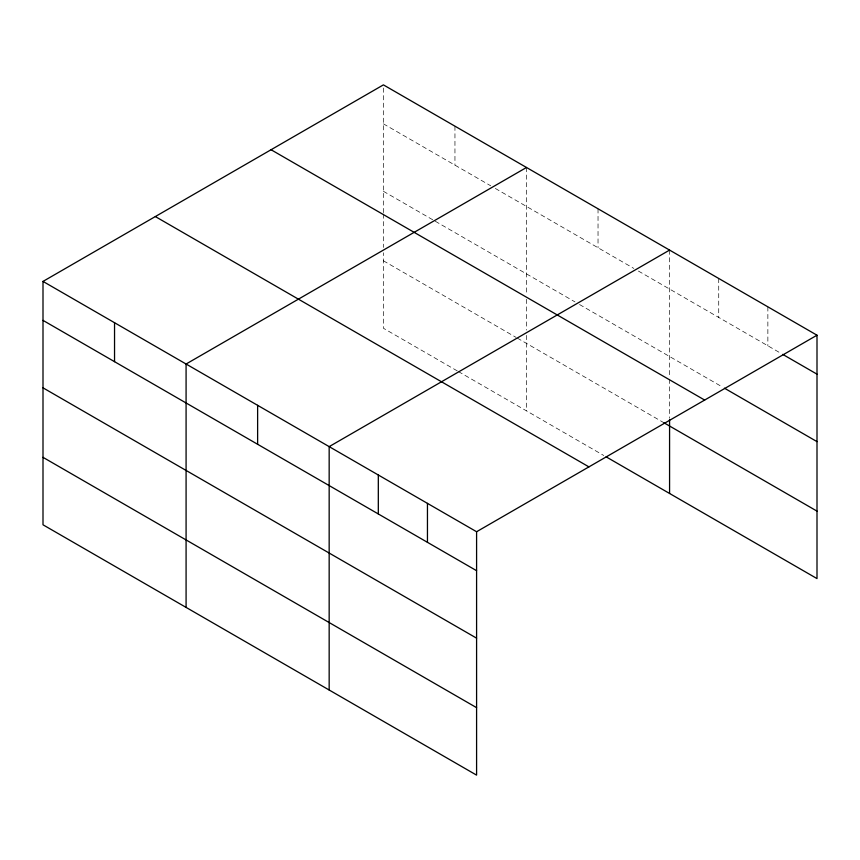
<?xml version="1.0" encoding="UTF-8"?>
<svg xmlns="http://www.w3.org/2000/svg" width="860" height="860" viewBox="0 0 860 860"><rect width="100%" height="100%" fill="white"/><g stroke="black" fill="none" stroke-linecap="round" stroke-linejoin="round"><path stroke-width="0.64" stroke-dasharray="4.3 3.22" d="M383.41 212.678L383.41 84.871M383.41 123.84L490.727 185.792M495.338 188.458L633.809 268.406M638.421 271.061L781.579 353.718M383.41 191.296L434.182 220.611M435.332 221.278L574.964 301.881M579.575 304.548L722.153 386.86M383.41 260.795L516.107 337.41M517.269 338.077L663.812 422.69M457.262 370.896L383.41 328.262L383.41 252.775M458.412 371.563L603.806 455.51M767.862 306.837L767.862 345.795M718.724 278.468L718.724 317.426M669.574 250.099L669.574 377.895M669.574 379.238L669.574 418.003M598.033 208.786L598.033 247.744M526.492 167.485L526.492 293.959M526.492 299.302L526.492 330.046M526.492 335.389L526.492 410.865M454.951 126.183L454.951 165.142M383.41 214.022L383.41 247.433"/><path stroke-width="1.29" d="M606.117 456.832L817 578.587L817 335.207L383.41 84.871L43 281.413L43 524.793L476.59 775.129L476.59 531.738L43 281.413M526.492 167.485L186.082 364.017L186.082 607.407M669.574 250.099L329.165 446.63L329.165 690.01M476.59 531.738L817 335.207M782.718 354.374L817 374.164M724.432 388.183L817 441.631M271.072 149.737L704.663 400.061M663.812 422.69L817 511.13M155.338 216.559L588.928 466.883M43 320.371L476.59 570.696M43 387.828L476.59 638.163M43 457.337L476.59 707.662M669.574 419.336L669.574 493.479M427.452 503.369L427.452 542.327M378.314 475L378.314 513.957M257.624 405.318L257.624 444.287M114.541 322.715L114.541 361.673"/></g></svg>
